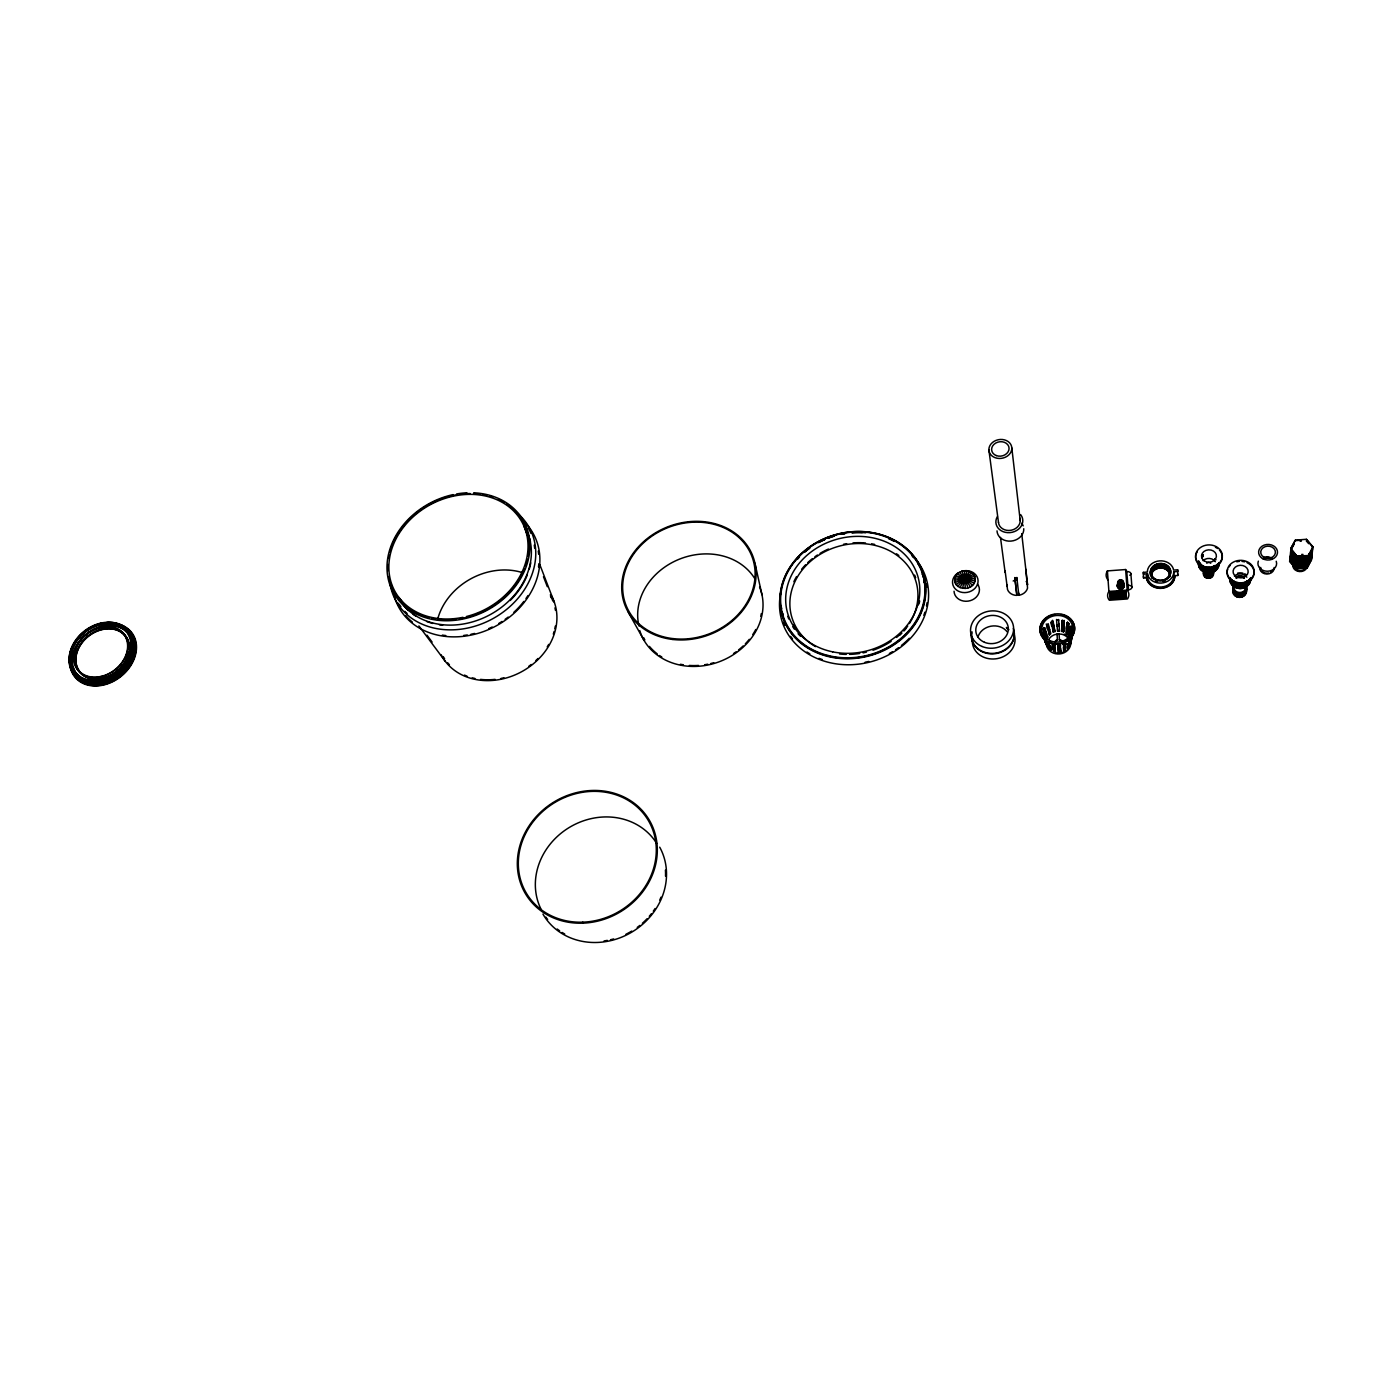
<?xml version="1.0" encoding="UTF-8"?>
<svg xmlns="http://www.w3.org/2000/svg" width="1382" height="1382" viewBox="0 0 1382 1382"><rect width="100%" height="100%" fill="white"/><g stroke="black" fill="none" stroke-linecap="round" stroke-linejoin="round"><path stroke-width="1.5" d="M1064.261 620.553L1063.915 626.115L1061.998 625.58L1062.015 620.846L1064.261 620.553L1063.587 631.902L1061.687 631.384L1062.015 625.856M1061.687 631.384L1062.015 627.428M1061.998 625.58L1062.343 620.034M1063.587 631.902L1063.933 626.392M1146.455 576.104L1147.457 576.035L1147.855 579.023A13.198 11.091 -2.8 0 0 1161.536 587.005A13.198 11.091 -2.8 0 0 1173.698 577.106L1173.733 575.793L1177.792 575.482L1177.654 569.799L1173.577 570.092L1173.318 568.797A13.25 11.125 -2.9 0 0 1159.602 560.885A13.25 11.125 -2.9 0 0 1147.423 570.731L1147.371 572.062L1143.329 572.355L1143.553 578.022L1147.596 577.728L1147.509 573.755L1143.467 574.066L1143.329 572.355M1177.654 569.799L1177.809 571.509L1173.733 571.803L1173.698 573.133A13.25 11.125 -2.9 0 1 1161.485 583.049A13.25 11.125 -2.9 0 1 1147.768 575.05L1147.509 573.755M1174.752 575.707L1174.7 577.21A14.217 11.954 -2.8 0 1 1161.606 587.851A14.217 11.954 -2.8 0 1 1146.887 579.265L1146.507 574.618M1063.812 648.072L1065.643 647.26L1065.522 650.196L1063.691 651.008L1063.38 647.294M1063.812 644.409L1065.66 643.615L1065.539 646.586L1063.708 647.381L1063.38 643.632M1065.539 646.586L1065.228 642.82M1066.956 627.964L1067.301 634.373L1065.902 633.163L1066.282 628.637L1067.388 628.205M1066.368 627.497L1067.44 622.263L1066.368 627.497L1068.476 628.05L1068.856 623.489L1067.871 622.505M1067.301 634.373L1068.372 629.19L1068.113 632.196M1067.785 628.706L1068.856 623.489M1071.896 637.275L1072.743 630.624L1071.724 630.71L1070.964 634.614L1071.085 636.359L1072.087 636.29L1072.743 630.624M1290.028 561.196L1290.114 560.176L1296.178 567.207L1301.136 566.845L1300.825 564.115L1301.049 567.864L1296.074 568.227L1290.028 561.196L1292.999 560.971M1290.166 559.658L1290.252 558.639L1296.316 565.687L1301.291 565.307L1301.188 566.326L1296.23 566.706L1290.166 559.658L1293.137 559.434M1290.304 558.121L1290.391 557.101L1296.454 564.15L1301.447 563.77L1301.343 564.806L1296.368 565.169L1290.304 558.121L1293.276 557.896M1290.443 556.583L1290.529 555.564L1296.61 562.612L1301.585 562.232L1301.498 563.269L1296.506 563.631L1290.443 556.583L1293.414 556.359M1071.706 637.206L1070.756 636.947L1071.43 635.271L1072.397 635.53L1071.015 640.747L1070.065 640.488L1071.724 630.71M1297.18 556.428L1291.082 549.362L1290.995 550.399L1297.093 557.464L1302.103 557.084L1302.189 556.065L1297.18 556.428L1290.771 548.429L1295.366 540.137L1306.405 539.291L1312.9 546.754L1311.518 559.917L1306.975 568.175L1296.005 568.987L1289.613 561.541L1290.978 548.499L1295.366 540.137M1296.61 562.612L1290.667 554.009L1296.748 561.075L1301.74 560.695L1301.637 561.731L1296.662 562.094M1296.748 561.075L1290.805 552.472L1296.886 559.537L1301.896 559.157L1301.792 560.194L1296.8 560.556M1296.886 559.537L1290.943 550.917L1297.042 557.982L1302.051 557.602L1301.948 558.639L1296.938 559.019M1043.393 632.68L1044.982 638.173L1043.393 632.68L1042.391 632.749L1043.98 638.242L1042.477 634.493L1043.496 634.424M1300.203 541.329L1300.307 540.276L1295.314 540.656M1301.257 541.243L1301.36 540.207M1301.049 567.864L1301.136 566.845M1307.838 559.727L1302.846 560.107L1302.95 559.071L1307.942 558.708L1312.261 550.848L1307.787 560.246L1302.794 560.626L1302.69 561.645L1307.631 561.783L1302.639 562.163L1302.535 563.182L1307.527 562.82L1311.829 554.977L1308.858 555.201M1306.405 539.291L1312.485 546.857L1312.313 550.33L1308.011 558.19L1303.001 558.57L1303.105 557.533L1308.115 557.153L1312.434 549.293M1312.485 548.775L1308.167 556.635L1303.157 557.015L1303.243 555.979L1308.27 555.599L1312.9 546.754M1306.975 568.175L1311.345 559.589L1312.105 552.403L1307.787 560.246M1307.061 567.415L1302.086 567.777L1302.189 566.758L1307.165 566.395L1311.501 558.069M1307.217 565.877L1302.241 566.257L1302.345 565.238L1307.32 564.858L1311.673 556.514M1307.372 564.357L1302.397 564.72L1302.483 563.701L1307.527 562.82M1308.27 555.599L1297.232 555.909M1005.18 572.459L1005.094 570.766L1007.53 589.561A10.382 8.845 -7.9 0 0 1015.165 595.279L1016.858 595.348L1014.803 577.59L1016.858 595.348M1007.167 586.452L1007.323 585.001M975.053 581.166C977.523 569.125 957.501 567.19 954.91 578.091C952.388 590.149 972.479 592.101 975.053 581.166A27.847 12.974 14.2 0 0 954.91 578.091M1069.288 644.047L1067.56 648.642L1069.288 644.047L1067.664 644.582M1068.148 644.668L1069.893 640.039L1069.409 643.252L1067.388 644.098M1067.198 647.761L1068.528 643.476M1068.666 635.979L1069.305 631.747L1069.53 637.534L1070.445 637.137L1068.666 635.979L1069.53 637.534M1069.461 630.676L1071.015 626.011L1071.24 631.85L1069.461 630.676L1070.791 627.445M1070.342 632.248L1070.1 626.409M1069.219 644.876L1070.152 645.135L1072.397 635.53M1070.152 645.135L1071.516 639.952L1070.566 639.693M1055.019 648.227L1053.101 647.692L1055.416 651.958L1053.499 651.406L1052.479 644.133M1054.069 645.515L1052.151 644.962L1052.894 647.882L1054.812 648.434L1054.397 644.686L1055.416 651.958M1045.984 634.01L1046.243 638.38L1045.293 635.668M1046.45 632.904L1047.85 636.998L1047.176 638.657L1045.518 632.645M1043.064 629.155L1044.688 627.756L1046.105 631.885L1045.414 633.543L1043.064 629.155L1045.414 633.543M1043.997 629.432L1044.688 627.756M1044.481 633.284L1045.155 631.609L1043.738 627.497M1307.631 561.783L1312.002 553.439L1309.013 553.664M1307.476 563.32L1311.777 555.495M1307.32 564.858L1311.622 557.032M1307.165 566.395L1311.449 558.57M1290.892 549.535L1294.347 543.264M1290.84 550.053L1294.312 543.782M1122.201 587.903L1119.558 588.093M1067.785 643.787L1069.409 643.252M1047.902 629.415L1049.37 628.154L1048.178 623.714L1046.71 624.975L1047.902 629.415L1046.26 624.025M1048.921 628.706L1049.404 634.925L1050.856 633.682L1049.664 629.259L1047.746 629.587M1047.159 628.845L1048.61 627.601L1047.815 624.629M1050.372 645.791L1048.092 645.411L1047.642 641.645L1049.111 645.066M1049.681 646.448L1049.249 642.699L1047.988 641.974M1050.648 646.551L1051.08 650.283L1050.648 646.551L1049.387 645.843M1051.08 650.283L1049.491 649.246L1049.059 645.498M1151.724 569.073A10.175 8.551 -2.8 0 1 1152.882 567.691L1157.857 564.979A10.175 8.551 -2.8 0 1 1168.585 567.812M1150.498 574.238A10.158 8.534 -2.8 0 1 1152.916 569.695L1156.043 567.605L1156.008 565.618M1068.251 640.574L1068.614 641.455M1049.664 629.259L1048.212 630.52L1049.404 634.925M1055.088 631.522L1052.808 631.488L1055.088 631.522L1053.792 626.063L1052.048 626.53L1051.201 621.848L1052.6 620.293M1052.048 626.53L1053.447 624.958L1052.877 621.848M1053.239 632.265L1052.393 627.618L1054.241 626.858M1043.548 637.966L1045.328 639.14L1043.548 637.966L1045.794 642.924L1046.658 641.956M1070.981 627.981L1071.896 627.583M1044.93 641.352L1045.829 640.954M1045.276 642.198L1046.174 641.801L1047.038 643.373L1045.276 642.198L1046.64 645.567L1048.402 646.724M1046.692 642.526L1045.794 642.924L1044.412 639.538M1065.107 645.809L1063.708 647.381M1157.874 565.981L1152.899 568.693A10.175 8.551 -2.8 0 0 1150.48 573.254M1014.906 579.714L1016.91 579.576L1016.807 577.434L1018.845 595.21L1020.538 594.899A10.382 8.845 -7.9 0 0 1027.552 588.076L1025.789 569.194M1056.988 625.148L1058.975 624.284L1056.988 625.148L1056.522 619.482L1058.612 620.38L1058.56 619.499L1059.027 625.165M1057.057 625.459L1059.078 625.476L1059.545 631.09L1057.524 631.073L1057.057 625.459L1057.109 626.322L1059.078 625.476M1055.053 642.008A4.042 3.472 -5.5 0 1 1057.403 640.229L1057.04 633.682L1059.096 634.027M1067.958 638.069A11.108 9.57 -5.5 0 0 1060.961 634.096L1055.243 634.493A11.108 9.57 -5.5 0 0 1048.783 639.4M1057.403 640.229L1057.403 639.745A4.042 3.49 -5.5 0 0 1055.019 641.542M1058.007 644.893L1058.767 652.183L1060.789 651.889L1060.046 644.582L1058.007 644.893L1058.716 648.486M1060.046 644.582L1058.059 645.774M1060.357 647.45L1058.318 647.761M1058.681 648.642L1060.426 648.158L1060.098 645.463M1060.478 649.039L1058.457 649.35M1060.426 648.158L1060.737 651.008L1059.027 651.319L1058.405 648.469M1060.219 652.909L1056.314 652.96M1290.615 552.627L1293.587 552.403M1107.88 579.818A28.141 13.785 -5 0 1 1107.414 570.904L1125.622 569.539L1126.745 571.457A5.183 2.539 -4.9 0 1 1129.802 575.327M1127.194 590.114A28.106 13.595 -4.4 0 1 1127.522 598.942L1109.349 600.254A28.296 13.63 -4.9 0 1 1108.9 591.444L1127.194 590.114L1125.622 569.539M1071.845 632.455L1072.864 632.386M1070.031 639.469L1071.223 640.263L1070.134 641.213M1062.603 644.15L1066.127 643.908M1062.015 620.846L1063.933 621.382M1062.343 624.768L1064.244 625.303M1061.687 626.685L1063.587 627.203M1062.015 630.555L1063.915 631.09M1045.155 631.609L1046.105 631.885M1070.739 638.812L1071.689 639.071M1044.827 634.303L1045.777 634.563M1069.893 641.369L1070.843 641.628M1046.917 636.722L1047.85 636.998M1069.893 643.2L1070.843 643.476M1053.222 647.052L1055.14 647.605M1052.756 648.521L1054.673 649.056M1066.766 622.937L1068.182 624.146M1067.059 626.823L1068.476 628.05M1066.282 628.637L1067.699 629.847M1048.558 643.373L1046.969 642.319M1049.975 647.225L1048.368 646.171L1049.491 649.246M1051.754 649.626L1050.182 648.573M1306.249 540.863L1308.702 543.679M418.919 625.942L445.332 661.391M398.897 597.439L404.01 604.297M427.003 635.184L432.1 642.06M1070.376 630.296L1071.24 631.85M1053.447 624.958L1053.879 625.735L1053.032 621.054M1065.522 650.196L1065.073 649.385L1063.691 651.008M628.344 612.278L644.012 640.35M1126.745 571.457L1127.885 585.346A28.055 13.647 -4.5 0 1 1128.248 589.077M1046.139 643.753L1047.504 647.122M1044.343 639.175L1045.829 642.889L1045.656 642.025M539.706 564.322L554.424 602.604M524.227 526.801L528.857 538.79M543.472 576.709L547.324 586.694M550.399 594.675L551.936 598.665A61.862 51.635 -28.5 0 1 552.835 601.049M754.935 563.148L761.948 594.657M1053.792 626.063L1054.639 630.728M1051.046 622.643L1051.616 625.752M988.89 449.945L998.495 522.517M1000.482 537.46L1005.008 571.612M1302.829 554.286L1303.157 557.015M1302.673 555.823L1303.001 558.57M1302.518 557.378L1302.846 560.107M1301.775 554.355L1302.103 557.084M1011.814 447.941A11.522 9.449 -9.8 0 1 995.04 457.667A11.522 9.449 -9.8 0 1 994.211 441.273A11.522 9.449 -9.8 0 1 1011.814 447.941L1020.244 520.772M1021.73 533.625L1027.603 584.932L1027.31 583.498A10.382 8.845 -7.9 0 0 1026.17 581.459M1233.815 590.926L1233.867 591.41A5.891 4.941 0.1 0 0 1240.172 595.417A5.891 4.941 0.1 0 0 1245.562 590.563A5.908 4.941 0 0 1 1239.637 594.467A5.908 4.941 0 0 1 1233.901 590.425M1072.829 624.457A16.359 14.045 -5.8 0 1 1062.309 642.492A4.042 3.472 -5.5 0 0 1059.493 640.091L1059.407 639.607A4.042 3.49 -5.5 0 1 1062.447 641.87M1060.806 645.912A4.042 3.49 -5.5 0 1 1059.839 646.327L1059.856 646.811M1177.654 573.789L1177.792 575.482M1147.457 576.035L1147.596 577.728M1143.415 576.329L1143.553 578.022M1130.873 573.651L1131.944 587.298A5.2 2.522 -4.8 0 1 1127.971 590.062M1107.414 570.904L1108.9 591.444M1059.545 631.09L1057.766 630.157L1057.524 631.073M1060.737 651.008L1060.789 651.889M1059.061 633.543L1059.458 640.091M1059.804 646.327L1060.167 652.442M1058.716 651.302L1058.767 652.183M1057.904 648.503L1058.146 652.58M1018.741 593.103L1018.845 595.21M1015.995 577.901L1016.098 579.991L1015.062 580.198A7.912 6.737 -7.9 0 0 1013.196 581.01M1152.882 567.691L1152.916 569.695M1154.316 566.534L1154.35 568.52M1157.857 564.979L1157.891 566.983A10.158 8.534 -2.8 0 1 1169.656 571.215M1173.733 571.803L1173.733 575.793M76.148 673.656A32.961 25.705 -37.7 0 1 72.901 666.763M72.365 664.189A32.961 25.705 -37.7 0 1 72.192 658.782M72.555 656.001A32.961 25.705 -37.7 0 1 92.698 629.829A32.961 25.705 -37.7 0 1 123.188 628.896M125.278 630.365A32.961 25.705 -37.7 0 1 127.144 632.075M118.42 624.198A34.792 27.139 -37.7 0 1 124.104 669.061A34.792 27.139 -37.7 0 1 73.782 673.76M72.348 671.497A34.792 27.139 -37.7 0 1 70.361 666.487M69.808 663.775A34.792 27.139 -37.7 0 1 69.618 658.074M74.438 643.476A34.792 27.139 -37.7 0 1 76.217 640.73M78.256 638.104A34.792 27.139 -37.7 0 1 80.502 635.616M85.58 631.142A34.792 27.139 -37.7 0 1 91.281 627.514M100.489 623.904A34.792 27.139 -37.7 0 1 103.615 623.247M112.788 622.954A34.792 27.139 -37.7 0 1 115.673 623.437M75.319 658.022A29.35 22.889 -37.7 0 1 116.779 629.518A29.35 22.889 -37.7 0 1 115.881 672.222A29.35 22.889 -37.7 0 1 75.267 660.475M106.742 622.418A35.258 27.485 -37.7 0 1 127.61 665.139A35.258 27.485 -37.7 0 1 72.071 671.963A35.258 27.485 -37.7 0 1 103.598 622.816M129.632 636.117A32.512 25.36 -37.7 0 1 130.737 638.363M84.043 679.564A32.512 25.36 -37.7 0 1 81.797 678.303M79.741 676.817A32.512 25.36 -37.7 0 1 83.628 636.48A32.512 25.36 -37.7 0 1 126.626 632.144M128.768 651.596A28.901 22.544 -37.7 0 1 87.757 677.37A28.901 22.544 -37.7 0 1 88.051 636.29A28.901 22.544 -37.7 0 1 128.82 644.409M130.098 632.731A34.775 27.122 -37.7 0 1 131.566 634.943M132.758 637.344A34.775 27.122 -37.7 0 1 134.244 642.613M134.52 648.313A34.775 27.122 -37.7 0 1 115.829 677.543A34.775 27.122 -37.7 0 1 82.816 681.412M76.252 676.644A34.775 27.122 -37.7 0 1 73.125 672.326M119.163 625.044A34.775 27.122 -37.7 0 1 121.754 626.081M124.173 627.376A34.775 27.122 -37.7 0 1 128.353 630.71M119.336 624.629A35.224 27.485 -37.7 0 1 122.704 672.533A35.224 27.485 -37.7 0 1 71.536 670.063M113.618 623.368A35.224 27.485 -37.7 0 1 116.537 623.852M114.637 623.455A36.105 28.176 -37.7 0 1 135.902 653.202A36.105 28.176 -37.7 0 1 102.061 685.351A36.105 28.176 -37.7 0 1 70.067 665.813M122.912 626.219A35.604 27.778 -37.7 0 1 122.393 674.744A35.604 27.778 -37.7 0 1 71.968 671.082M71.087 668.422A35.604 27.778 -37.7 0 1 70.517 665.658M128.958 651.82A28.901 22.544 -37.7 0 1 87.947 677.577A28.901 22.544 -37.7 0 1 88.241 636.515A28.901 22.544 -37.7 0 1 129.01 644.634M129.252 646.966A28.901 22.544 -37.7 0 1 129.234 649.367M547.652 919.445A66.612 59.737 -31.5 0 1 545.838 917.112M541.226 909.615A66.612 59.737 -31.5 0 1 570.835 826.557A66.612 59.737 -31.5 0 1 656.726 843.452M659.715 847.183A67.303 60.376 -31.6 0 1 630.693 932.764A67.303 60.376 -31.6 0 1 542.936 914.089M665.416 870.124A66.301 59.478 -31.6 0 1 665.519 876.153M660.993 897.194A66.301 59.478 -31.6 0 1 659.732 900.114M655.103 908.51A66.301 59.478 -31.6 0 1 653.289 911.187M651.354 913.778A66.301 59.478 -31.6 0 1 649.281 916.301M647.087 918.719A66.301 59.478 -31.6 0 1 642.371 923.28M639.849 925.404A66.301 59.478 -31.6 0 1 637.24 927.408M631.747 931.088A66.301 59.478 -31.6 0 1 625.942 934.249M613.66 938.931A66.301 59.478 -31.6 0 1 610.498 939.743M607.303 940.399A66.301 59.478 -31.6 0 1 604.107 940.917M564.702 933.99A66.301 59.478 -31.6 0 1 562.111 932.453M559.624 930.812A66.301 59.478 -31.6 0 1 557.222 929.032M462.953 617.322A72.348 59.098 -28.3 0 1 395.528 539.861A72.348 59.098 -28.3 0 1 515.002 512.411A72.348 59.098 -28.3 0 1 466.408 616.527M437.472 619.913A61.862 51.635 -28.5 0 1 521.653 572.39M473.75 492.804A74.3 60.704 -28.3 0 1 515.676 585.968A74.3 60.704 -28.3 0 1 395.77 596.471A74.3 60.704 -28.3 0 1 453.158 494.601M456.596 493.944A74.3 60.704 -28.3 0 1 466.943 492.804M506.503 503.929A73.332 59.91 -28.3 0 1 527.786 534.886M528.339 537.84A73.332 59.91 -28.3 0 1 528.062 556.255M527.423 559.382A73.332 59.91 -28.3 0 1 525.626 565.618M524.469 568.71A73.332 59.91 -28.3 0 1 459.515 618.825M455.991 619.326A73.332 59.91 -28.3 0 1 438.699 619.464M435.347 619.032A73.332 59.91 -28.3 0 1 432.065 618.428M428.852 617.685A73.332 59.91 -28.3 0 1 388.722 576.553M388.014 570.611A73.332 59.91 -28.3 0 1 387.979 564.53M388.618 558.397A73.332 59.91 -28.3 0 1 389.188 555.322M389.914 552.247A73.332 59.91 -28.3 0 1 456.613 494.739M460.016 494.22A73.332 59.91 -28.3 0 1 470.191 493.547M473.542 493.616A73.332 59.91 -28.3 0 1 480.141 494.203M483.355 494.721A73.332 59.91 -28.3 0 1 486.533 495.378M489.643 496.19A73.332 59.91 -28.3 0 1 492.666 497.123M498.487 499.438A73.332 59.91 -28.3 0 1 503.946 502.305M527.561 532.744A72.4 59.253 -28.3 0 1 491.318 614.005A72.4 59.253 -28.3 0 1 402.145 603.45M400.452 601.066A72.4 59.253 -28.3 0 1 398.897 598.596M514.933 511.219A76.062 62.294 -28.3 0 1 493.633 618.238A76.062 62.294 -28.3 0 1 389.776 581.684M525.799 523.433A76.649 62.898 -28.3 0 1 495.844 626.063A76.649 62.898 -28.3 0 1 393.818 594.329M538.254 551.124A75.682 62.104 -28.3 0 1 538.652 554.234M538.807 563.752A75.682 62.104 -28.3 0 1 538.514 566.983M527.976 595.556A75.682 62.104 -28.3 0 1 525.972 598.527M523.83 601.446A75.682 62.104 -28.3 0 1 513.897 612.261M508.179 617.08A75.682 62.104 -28.3 0 1 505.156 619.309M502.046 621.434A75.682 62.104 -28.3 0 1 498.833 623.42M492.182 627.013A75.682 62.104 -28.3 0 1 488.744 628.585M474.562 633.44A75.682 62.104 -28.3 0 1 470.934 634.269M467.306 634.943A75.682 62.104 -28.3 0 1 463.678 635.444M445.781 635.565A75.682 62.104 -28.3 0 1 442.326 635.098M412.423 622.142A75.682 62.104 -28.3 0 1 405.738 615.629M400.4 608.149A75.682 62.104 -28.3 0 1 397.619 602.725M529.721 538.911A72.313 59.184 -28.3 0 1 530.429 541.761M530.74 562.871A72.313 59.184 -28.3 0 1 529.289 569.038M527.198 575.171A72.313 59.184 -28.3 0 1 510.2 600.496M442.637 625.217A72.313 59.184 -28.3 0 1 439.338 624.785M432.911 623.455A72.313 59.184 -28.3 0 1 426.796 621.537M415.688 616.009A72.313 59.184 -28.3 0 1 413.166 614.299M408.519 610.516A72.313 59.184 -28.3 0 1 404.408 606.266M551.28 595.59A62.518 52.205 -28.5 0 1 521.308 671.894A62.518 52.205 -28.5 0 1 441.221 654.878M554.959 607.838A61.585 51.428 -28.5 0 1 555.443 610.36M555.322 626.098A61.585 51.428 -28.5 0 1 554.787 628.775M554.13 631.436A61.585 51.428 -28.5 0 1 553.318 634.079M548.706 644.409A61.585 51.428 -28.5 0 1 547.22 646.897M538.013 658.471A61.585 51.428 -28.5 0 1 535.853 660.561M531.224 664.483A61.585 51.428 -28.5 0 1 528.77 666.314M503.946 677.767A61.585 51.428 -28.5 0 1 501.01 678.441M495.102 679.374A61.585 51.428 -28.5 0 1 480.539 679.391M474.942 678.476A61.585 51.428 -28.5 0 1 472.229 677.819M466.978 676.126A61.585 51.428 -28.5 0 1 464.473 675.09M449.426 664.725A61.585 51.428 -28.5 0 1 447.699 662.824M444.624 658.799A61.585 51.428 -28.5 0 1 443.259 656.657M550.468 596.039A61.585 51.428 -28.5 0 1 551.625 598.268M528.321 527.976A75.077 61.482 -28.3 0 1 530.964 533.4M534.264 545.113A75.077 61.482 -28.3 0 1 534.661 548.188M407.103 613.504A75.077 61.482 -28.3 0 1 404.891 611.345M400.918 606.715A75.077 61.482 -28.3 0 1 399.139 604.245M391.918 587.696A75.077 61.482 -28.3 0 1 391.296 584.707M523.191 520.53A75.077 61.482 -28.3 0 1 525.056 522.914M1064.693 651.423A11.108 9.57 -5.5 0 1 1062.067 652.563M1055.261 645.48A4.042 3.472 -5.5 0 1 1054.812 644.668M1060.91 614.541A17.379 14.908 -5.8 0 1 1071.465 637.499A17.379 14.908 -5.8 0 1 1042.477 637.396A17.379 14.908 -5.8 0 1 1054.898 614.524M1070.756 642.682A12.127 10.434 -5.5 0 1 1057.696 653.98A12.127 10.434 -5.5 0 1 1046.83 641.611M1064.157 634.079A12.127 10.434 -5.5 0 1 1068.804 637.586M1046.312 639.918A16.359 14.045 -5.8 0 1 1043.548 637.188M1041.734 633.923A16.359 14.045 -5.8 0 1 1041.337 626.668M1013.87 630.468A21.525 18.553 -8.4 0 1 992.812 653.876A21.525 18.553 -8.4 0 1 972.03 631.833M1006.476 627.894A18.933 16.359 -8.3 0 1 1008.687 629.916M1014.077 634.131A21.421 18.502 -8.3 0 1 995.437 658.868A21.421 18.502 -8.3 0 1 972.548 638.605M977.869 637.361A16.204 13.993 -8.3 0 1 990.894 626.201A16.204 13.993 -8.3 0 1 1007.253 631.92M1006.407 627.411A18.933 16.359 -8.3 0 1 1008.618 629.449M1013.334 628.447A21.525 18.571 -8.4 0 1 994.591 653.271A21.525 18.571 -8.4 0 1 971.598 632.956M959.523 572.355A27.605 5.666 59.5 0 1 970.423 586.918M961.976 571.284A27.588 2.159 72.9 0 1 967.97 587.989M962.598 588.387A27.64 5.062 -80.6 0 1 967.314 570.887M965.292 588.49A27.588 1.503 86 0 1 964.636 570.783M955.86 575.879A27.761 11.263 30.3 0 1 974.103 583.377M960.075 587.696A27.726 8.24 -66.7 0 1 969.836 571.578M954.634 580.405A27.916 13.785 -2.6 0 1 975.312 578.851M957.432 573.927A27.657 8.776 45.3 0 1 972.513 585.346M955.066 582.668A27.934 13.699 -19.5 0 1 974.863 576.57M956.171 584.724A27.899 12.697 -36.1 0 1 973.757 574.532M957.881 586.434A27.813 10.849 -51.9 0 1 972.03 572.822M961.596 571.284A12.835 10.935 -10.1 0 1 977.955 582.565A12.835 10.935 -10.1 0 1 958.296 591.133A12.835 10.935 -10.1 0 1 958.555 572.597M977.506 584.033A12.749 10.883 -9.9 0 1 970.423 600.617A12.749 10.883 -9.9 0 1 954.046 591.237M1020.693 514.674A13.526 11.315 -8.9 0 1 1018.43 529.271A13.526 11.315 -8.9 0 1 1001.104 530.671A13.526 11.315 -8.9 0 1 997.407 516.557M1023.768 528.719A13.44 11.263 -8.8 0 1 1010.95 541.105A13.44 11.263 -8.8 0 1 997.009 530.861M1021.678 523.242A13.44 11.263 -8.8 0 1 1023.164 525.851M1019.709 518.06A10.918 9.138 -8.9 0 1 1011.192 530.239A10.918 9.138 -8.9 0 1 998.46 522.154M1122.806 582.634A2.557 2.159 -4 0 1 1122.979 584.793M1122.599 585.277A2.557 2.159 -4 0 1 1119.005 585.536A2.557 2.159 -4 0 1 1118.781 582.496M1119.869 581.857A2.557 2.159 -4 0 1 1120.526 581.736M1122.875 584.137A2.557 2.159 -4 0 1 1122.339 587.022A2.557 2.159 -4 0 1 1118.902 586.901A2.557 2.159 -4 0 1 1118.833 583.981M1119.938 583.342A2.557 2.159 -4 0 1 1120.595 583.221M1122.72 581.891A3.058 2.591 -4 0 1 1122.806 585.709A3.058 2.591 -4 0 1 1118.297 585.553A3.058 2.591 -4 0 1 1118.988 581.753M1122.823 584.5A2.574 2.177 -4 0 1 1122.46 587.471A2.574 2.177 -4 0 1 1118.954 587.436A2.574 2.177 -4 0 1 1118.85 584.465M1119.956 583.826A2.574 2.177 -4 0 1 1120.612 583.705M1122.961 586.123A2.539 2.159 -4 0 1 1122.599 588.887A2.539 2.159 -4 0 1 1119.334 589.112A2.539 2.159 -4 0 1 1118.556 586.434M1122.771 581.649A2.557 2.159 -4.1 0 1 1122.236 584.534A2.557 2.159 -4.1 0 1 1118.798 584.413A2.557 2.159 -4.1 0 1 1118.729 581.494M1119.23 581.114A2.557 2.159 -4.1 0 1 1122.339 581.235M1123.117 583.049A3.576 3.023 -4 0 1 1123.221 587.505A3.576 3.023 -4 0 1 1117.969 587.315A3.576 3.023 -4 0 1 1118.781 582.893M1123.134 583.55A3.576 3.023 -4 0 1 1123.238 588.006A3.576 3.023 -4 0 1 1117.986 587.816A3.576 3.023 -4 0 1 1118.798 583.394M1127.798 585.139A5.2 2.522 -4.8 0 1 1131.944 587.298M1122.875 585.761A2.574 2.177 -4 0 1 1121.234 589.25A2.574 2.177 -4 0 1 1118.401 586.452M1121.908 590.77A2.246 1.9 -4 0 1 1119.783 590.753M1122.46 590.788A2.557 2.177 -4 0 1 1119.213 590.753M1163.765 566.033A10.175 8.551 -2.8 0 1 1169.656 570.213M1170.208 575.741A10.175 8.551 -2.8 0 1 1169.397 577.296M1165.112 580.785A10.175 8.551 -2.8 0 1 1163.247 581.407M1157.321 581.356A10.175 8.551 -2.8 0 1 1155.507 580.699M1152.502 578.54A10.175 8.551 -2.8 0 1 1151.448 577.14M1150.74 575.586A10.175 8.551 -2.8 0 1 1150.411 573.927M1150.463 572.252A10.175 8.551 -2.8 0 1 1150.912 570.611M1169.656 569.211A10.175 8.551 -2.8 0 1 1170.364 570.766M1154.557 579.576A9.156 7.687 -2.8 0 1 1154.056 568.365A9.156 7.687 -2.8 0 1 1167.41 568.486A9.156 7.687 -2.8 0 1 1166.183 579.68M1164.663 580.509A9.156 7.687 -2.8 0 1 1162.97 581.079M1157.65 581.027A9.156 7.687 -2.8 0 1 1156.026 580.44M1151.448 575.344A9.156 7.687 -2.8 0 1 1161.726 567.035A9.156 7.687 -2.8 0 1 1169.258 576.985M1152.381 578.229A9.156 7.687 -2.8 0 1 1151.742 576.83M1150.532 575.482A10.158 8.534 -2.8 0 1 1158.876 568.037A10.158 8.534 -2.8 0 1 1169.656 572.459M1151.465 576.346A9.138 7.687 -2.8 0 1 1160.828 567.985A9.138 7.687 -2.8 0 1 1169.656 576.484M1174.769 575.344A14.217 11.954 -2.8 0 1 1160.224 588.387A14.217 11.954 -2.8 0 1 1146.507 575.119M1246.098 588.335A6.927 5.804 0.1 0 1 1241.606 596.074A4.612 3.852 0.1 0 1 1238.168 596.143M1245.614 586.642A5.908 4.941 0 0 1 1240.898 592.412A5.908 4.941 0 0 1 1234.005 588.456L1233.901 587.488A5.908 4.941 0 0 1 1234.385 585.605M1249.518 580.025A10.382 8.655 -0.2 0 1 1240.293 584.517A10.382 8.655 -0.2 0 1 1231.207 579.853A9.329 7.774 -0.2 0 0 1232.036 581.2M1236.596 578.108A4.647 3.887 -0.1 0 1 1243.783 578.177M1250.675 577.797A10.365 8.655 -0.2 0 1 1240.241 585.519A10.365 8.655 -0.2 0 1 1230.032 577.624M1246.218 582.686A9.329 7.791 -0.2 0 1 1244.681 583.532M1242.971 584.102A9.329 7.791 -0.2 0 1 1234.368 582.582M1249.242 579.455A9.329 7.791 -0.2 0 1 1246.184 583.187M1244.646 584.016A9.329 7.791 -0.2 0 1 1235.836 583.947M1234.333 583.083A9.329 7.791 -0.2 0 1 1231.397 579.283M1236.009 577.071A5.943 4.958 -0.1 0 1 1244.405 577.14M1241.606 596.074A6.927 5.804 0.1 0 1 1232.848 591.565M1233.297 588.214A6.927 5.804 0.1 0 0 1232.744 590.425L1232.813 592.533A6.927 5.787 0.1 0 0 1241.554 597.059A6.927 5.787 0.1 0 0 1246.028 589.319M1245.372 592.498A5.891 4.941 0.1 0 1 1239.55 596.419A5.891 4.941 0.1 0 1 1233.815 592.377M1247.549 581.114A9.329 7.791 -0.2 0 1 1241.209 583.878M1239.378 583.86A9.329 7.791 -0.2 0 1 1235.888 582.945M1234.385 582.081A9.329 7.791 -0.2 0 1 1233.107 580.993M1249.224 579.956A9.329 7.774 -0.2 0 1 1242.038 585.277A9.329 7.774 -0.2 0 1 1233.038 582.478M1250.641 578.298A10.365 8.655 -0.2 0 1 1240.224 586.02A10.365 8.655 -0.2 0 1 1230.015 578.125M1246.996 581.114A10.382 8.655 -0.2 0 1 1245.286 582.047M1243.385 582.668A10.382 8.655 -0.2 0 1 1237.356 582.617M1235.473 581.96A10.382 8.655 -0.2 0 1 1233.798 580.993M1231.172 580.354A10.365 8.655 -0.2 0 0 1240.259 585.018A10.365 8.655 -0.2 0 0 1249.483 580.526A9.311 7.774 -0.1 0 1 1247.359 584.621M1243.057 582.599A9.346 7.791 -0.2 0 1 1237.633 582.548M1249.553 579.524A10.382 8.655 -0.2 0 1 1240.31 584.033A10.382 8.655 -0.2 0 1 1231.224 579.352M1247.583 580.613A9.346 7.791 -0.2 0 1 1246.27 581.684M1244.733 582.53A9.346 7.791 -0.2 0 1 1235.923 582.444M1246.961 581.615A10.382 8.655 -0.2 0 1 1233.781 581.494M1234.454 576.087A7.497 6.254 -0.1 0 1 1246.84 577.21M1250.606 578.799A10.365 8.637 -0.2 0 1 1240.19 586.521A10.365 8.637 -0.2 0 1 1229.997 578.626M1249.19 580.44A9.329 7.774 -0.2 0 1 1248.482 581.857M1246.132 584.189A9.329 7.774 -0.2 0 1 1234.299 584.068M1232.018 581.701A9.329 7.774 -0.2 0 1 1231.345 580.285M1250.606 577.607A10.348 8.637 -0.2 0 1 1241.191 586.987A10.348 8.637 -0.2 0 1 1229.963 579.11M1249.155 580.941A9.311 7.774 -0.2 0 1 1246.098 584.69M1244.577 585.519A9.311 7.774 -0.2 0 1 1235.767 585.432M1234.264 584.569A9.311 7.774 -0.2 0 1 1231.327 580.785M1250.572 578.108A10.348 8.637 -0.2 0 1 1240.138 587.523A10.348 8.637 -0.2 0 1 1229.98 577.918M1249.138 581.442A9.311 7.774 -0.2 0 1 1244.543 586.02M1242.85 586.59A9.311 7.774 -0.2 0 1 1234.247 585.07M1231.984 582.703A9.311 7.774 -0.2 0 1 1231.293 581.286M1250.537 578.609A10.348 8.637 -0.1 0 1 1240.12 588.006A10.348 8.637 -0.1 0 1 1229.963 578.419M1246.046 585.674A9.311 7.774 -0.1 0 1 1235.733 586.434M1250.52 579.11A10.348 8.637 -0.1 0 1 1240.103 588.507A9.294 7.774 -0.1 0 1 1231.241 582.789M1229.928 578.92A10.348 8.637 -0.1 0 0 1240.103 588.507A9.294 7.774 -0.1 0 0 1249.052 582.945M1249.069 582.444A9.311 7.774 -0.1 0 1 1246.028 586.175M1244.491 587.022A9.311 7.774 -0.1 0 1 1235.698 586.935M1234.195 586.072A9.311 7.774 -0.1 0 1 1231.258 582.288M1247.065 562.716A13.526 11.263 -0.3 0 1 1252.852 577.348A13.526 11.263 -0.3 0 1 1235.681 583.118A13.526 11.263 -0.3 0 1 1227.7 569.211M1228.753 567.19A13.526 11.263 -0.3 0 1 1230.239 565.376M1236.804 561.8A13.526 11.263 -0.3 0 1 1239.395 561.386M1242.038 561.403A13.526 11.263 -0.3 0 1 1244.629 561.852M1246.149 587.367A6.927 5.804 0 0 1 1241.641 595.089A6.927 5.804 0 0 1 1232.899 590.58L1232.83 588.473A6.945 5.804 0 0 1 1233.383 586.244M1232.779 589.44A6.927 5.804 0 0 1 1233.349 587.229M1245.562 585.363A6.945 5.804 0 0 1 1242.349 593.932A6.945 5.804 0 0 1 1232.934 589.596M1245.32 593.483A5.891 4.923 0.1 0 1 1239.499 597.387A5.891 4.923 0.1 0 1 1233.781 593.362M1232.692 591.41A6.927 5.787 0.1 0 1 1233.245 589.198M1246.253 585.381A6.945 5.804 0 0 1 1241.744 593.137A6.945 5.804 0 0 1 1232.986 588.611L1232.865 587.488A6.945 5.804 0 0 1 1233.435 585.26M1245.545 589.561A5.908 4.941 0 0 1 1239.689 593.483A5.908 4.941 0 0 1 1233.953 589.44M1237.564 573.167A9.294 7.774 -0.1 0 1 1242.954 573.202M1244.629 573.806A9.294 7.774 -0.1 0 1 1246.149 574.653M1236.113 578.246A4.647 3.887 -0.1 0 1 1244.318 578.315M1218.959 563.77A10.244 8.551 -1.5 0 1 1207.592 571.371A10.244 8.551 -1.5 0 1 1198.609 561.938M1198.609 561.438A10.244 8.551 -1.5 0 0 1207.609 570.87A10.244 8.551 -1.5 0 0 1218.976 563.251A10.244 8.551 -1.4 0 1 1207.574 572.373A10.244 8.551 -1.4 0 1 1199.006 561.317M1218.993 562.75A10.261 8.551 -1.5 0 1 1208.628 570.42A10.261 8.551 -1.5 0 1 1198.574 562.612A10.244 8.551 -1.4 0 0 1208.576 571.923A10.244 8.551 -1.4 0 0 1218.976 562.595M1218.941 563.597A10.227 8.534 -1.4 0 1 1207.557 572.874A10.227 8.534 -1.4 0 1 1199.006 561.818M1217.559 564.893A9.225 7.687 -1.5 0 1 1216.834 566.292M1214.502 568.607A9.225 7.687 -1.5 0 1 1199.904 564.772M1201.753 557.672A9.225 7.687 -1.5 0 1 1203.066 556.618M1217.577 564.392A9.225 7.705 -1.5 0 1 1214.519 568.106M1212.999 568.935A9.225 7.705 -1.5 0 1 1204.292 568.866M1202.806 568.019A9.225 7.705 -1.5 0 1 1199.593 562.785M1201.77 557.171A9.225 7.705 -1.5 0 1 1203.066 556.117M1217.594 563.891A9.225 7.705 -1.5 0 1 1216.868 565.29M1214.536 567.605A9.225 7.705 -1.5 0 1 1202.806 567.518M1200.578 565.169A9.225 7.705 -1.5 0 1 1199.922 563.77M1201.787 556.67A9.225 7.705 -1.5 0 1 1203.083 555.616M1218.579 563.891A10.261 8.551 -1.5 0 1 1207.626 569.868A10.261 8.551 -1.5 0 1 1198.591 562.111M1217.801 564.944A10.261 8.551 -1.5 0 1 1206.641 569.229A10.261 8.551 -1.5 0 1 1198.591 561.61M1217.818 564.443A10.261 8.568 -1.5 0 1 1206.659 568.728A10.261 8.568 -1.5 0 1 1198.609 561.109M1217.836 563.942A10.279 8.568 -1.5 0 1 1216.678 565.324M1215.227 566.499A10.279 8.568 -1.5 0 1 1199.697 563.804M1215.866 565.532A9.242 7.705 -1.5 0 1 1214.571 566.585M1213.051 567.432A9.242 7.705 -1.5 0 1 1204.327 567.363M1202.841 566.499A9.242 7.705 -1.5 0 1 1200.595 564.167M1201.804 555.668A9.242 7.705 -1.5 0 1 1203.1 554.597M1215.866 566.033A9.242 7.705 -1.5 0 1 1206.849 568.641A9.242 7.705 -1.5 0 1 1199.939 563.269M1201.787 556.169A9.242 7.705 -1.5 0 1 1203.083 555.115M1217.507 566.413A9.208 7.687 -1.4 0 1 1216.799 567.795M1214.467 570.11A9.208 7.687 -1.4 0 1 1199.87 566.274M1217.49 566.914A9.208 7.687 -1.4 0 1 1214.45 570.611M1212.93 571.44A9.208 7.687 -1.4 0 1 1204.223 571.371M1201.494 569.436A9.208 7.687 -1.4 0 1 1199.541 565.29M1214.674 558.708A9.208 7.687 -1.4 0 1 1215.935 559.779M1217.542 565.411A9.225 7.687 -1.4 0 1 1215.797 568.037M1212.964 569.937A9.225 7.687 -1.4 0 1 1202.789 569.021M1200.561 566.672A9.225 7.687 -1.4 0 1 1199.887 565.273M1217.525 565.912A9.225 7.687 -1.4 0 1 1214.484 569.609M1212.947 570.438A9.225 7.687 -1.4 0 1 1204.258 570.369M1202.772 569.522A9.225 7.687 -1.4 0 1 1199.559 564.288M1219.408 550.036A13.388 11.142 -1.6 0 1 1218.544 564.754A13.388 11.142 -1.6 0 1 1200.958 566.084A13.388 11.142 -1.6 0 1 1197.261 551.729M1215.417 547.272A13.388 11.142 -1.6 0 1 1217.577 548.499M1212.221 571.595A4.077 3.403 -1.3 0 1 1204.707 571.198M1206.78 563.234A2.557 2.142 -1.4 0 1 1210.718 563.269M1204.62 571.336A5.079 4.25 -1.2 0 0 1204.949 577.14A5.079 4.25 -1.2 0 0 1211.876 577.192A5.079 4.25 -1.2 0 0 1212.446 571.405A4.077 3.403 -1.3 0 1 1204.499 571.388M1213.016 571.112A5.079 4.25 -1.3 0 1 1208.904 577.313A5.079 4.25 -1.3 0 1 1203.67 571.803M1213.586 571.716A5.079 4.25 -1.3 0 1 1208.438 576.346A5.079 4.25 -1.3 0 1 1203.48 571.63M1212.394 573.098A4.06 3.403 -1.3 0 1 1204.62 573.046M1212.515 574.428A4.06 3.403 -1.2 0 1 1204.862 575.638M1213.431 571.371A5.096 4.25 -1.3 0 1 1203.687 571.302M1212.48 575.413A4.06 3.386 -1.2 0 1 1204.413 575.344M1210.891 574.463A2.539 2.125 -1.2 0 1 1210.857 575.689M1209.613 576.933A2.539 2.125 -1.2 0 1 1207.212 576.916M1213.603 571.543A5.079 4.25 -1.3 0 1 1203.48 571.474M1212.36 574.1A4.06 3.403 -1.3 0 1 1204.586 574.031M1215.262 565.497A10.279 8.568 -1.5 0 1 1213.569 566.43M1209.699 567.363A10.279 8.568 -1.5 0 1 1207.678 567.363M1202.202 565.411A10.279 8.568 -1.5 0 1 1199.714 562.802M1203.083 560.643A7.411 6.184 -1.4 0 1 1215.331 561.731M1215.244 565.998A10.279 8.568 -1.5 0 1 1213.551 566.931M1211.668 567.553A10.279 8.568 -1.5 0 1 1205.691 567.518M1203.843 566.862A10.279 8.568 -1.5 0 1 1199.714 563.303M1214.588 566.084A9.242 7.705 -1.5 0 1 1213.051 566.914M1211.375 567.484A9.242 7.705 -1.5 0 1 1206.002 567.449M1204.327 566.862A9.242 7.705 -1.5 0 1 1202.841 565.998M1214.605 565.583A9.242 7.705 -1.5 0 1 1213.068 566.413M1217.473 567.415A9.208 7.687 -1.4 0 1 1204.223 571.872M1202.737 571.008A9.208 7.687 -1.4 0 1 1199.541 565.791M1274.169 567.484A7.256 6.029 0.4 0 1 1266.897 574.048A7.256 6.029 0.4 0 1 1259.728 567.363M1271.734 571.336A6.219 5.165 0.4 0 1 1270.853 572.044M1268.711 572.977A6.219 5.165 0.4 0 1 1265.083 572.943M1263.96 572.545A6.219 5.165 0.4 0 1 1262.094 571.25M1260.971 569.47A6.219 5.165 0.4 0 1 1260.747 567.466M1263.908 557.62A7.29 6.046 0.3 0 1 1271.958 558.328M1263.373 558.933A6.254 5.183 0.3 0 1 1271.285 558.984M1265.186 557.672A7.29 6.046 0.3 0 1 1271.906 558.829M1276.242 561.265A9.363 7.774 0.3 0 1 1267.208 571.25A9.363 7.774 0.3 0 1 1258.328 561.144M1306.094 567.104A6.271 5.183 1.3 0 1 1305.61 568.037M1304.936 568.883A6.271 5.183 1.3 0 1 1304.072 569.591M1303.036 570.144A6.271 5.183 1.3 0 1 1300.704 570.714M1299.477 570.714A6.271 5.183 1.3 0 1 1297.128 570.11M1294.088 567.017A6.271 5.183 1.3 0 1 1293.863 566.015M1307.372 566.205A7.307 6.046 1.3 0 1 1299.374 571.561A7.307 6.046 1.3 0 1 1292.826 564.91M638.985 625.994A63.14 53.725 -21.1 0 1 678.752 559.434A63.14 53.725 -21.1 0 1 754.624 578.35M759.564 587.005A63.797 54.33 -21 0 1 718.588 661.995A63.797 54.33 -21 0 1 639.762 630.589M761.309 613.608A62.846 53.518 -21 0 1 760.756 616.303M755.764 629.518A62.846 53.518 -21 0 1 752.793 634.528M749.303 639.313A62.846 53.518 -21 0 1 745.33 643.822M743.17 645.947A62.846 53.518 -21 0 1 738.541 649.955M736.088 651.82A62.846 53.518 -21 0 1 733.531 653.565M713.751 662.704A62.846 53.518 -21 0 1 710.745 663.515M707.705 664.189A62.846 53.518 -21 0 1 704.647 664.742M698.497 665.433A62.846 53.518 -21 0 1 689.359 665.45M683.382 664.794A62.846 53.518 -21 0 1 680.462 664.258M661.788 657.003A62.846 53.518 -21 0 1 659.456 655.5M657.227 653.876A62.846 53.518 -21 0 1 649.419 646.413M644.841 639.901A62.846 53.518 -21 0 1 643.597 637.586M918.443 602.258A65.593 56.109 -14.6 0 1 917.959 605.057M801.439 636.394A65.593 56.109 -14.6 0 1 799.608 634.217M794.944 627.255A65.593 56.109 -14.6 0 1 793.665 624.785M793.873 581.701A65.593 56.109 -14.6 0 1 796.568 576.57M801.629 569.28A65.593 56.109 -14.6 0 1 805.602 564.772M807.762 562.629A65.593 56.109 -14.6 0 1 812.409 558.639M814.879 556.773A65.593 56.109 -14.6 0 1 817.453 555.011M820.096 553.353A65.593 56.109 -14.6 0 1 828.474 549.051M843.556 544.266A65.593 56.109 -14.6 0 1 846.665 543.679M852.953 542.919A65.593 56.109 -14.6 0 1 865.495 542.971M871.645 543.8A65.593 56.109 -14.6 0 1 874.651 544.422M896.503 553.819A65.593 56.109 -14.6 0 1 898.853 555.529M914.608 575.085A65.593 56.109 -14.6 0 1 915.696 577.624M919.669 601.032A68.444 58.476 -14.7 0 1 918.995 603.934M905.953 628.378A68.444 58.476 -14.7 0 1 903.793 630.779M899.077 635.305A68.444 58.476 -14.7 0 1 896.538 637.43M891.165 641.352A68.444 58.476 -14.7 0 1 872.958 650.231M866.41 652.131A68.444 58.476 -14.7 0 1 863.076 652.874M859.725 653.461A68.444 58.476 -14.7 0 1 849.602 654.377M846.233 654.394A68.444 58.476 -14.7 0 1 839.565 653.98M800.126 635.91A68.444 58.476 -14.7 0 1 798.088 633.733M794.408 629.138A68.444 58.476 -14.7 0 1 792.802 626.72M788.811 619.015A68.444 58.476 -14.7 0 1 787.792 616.337M926.527 583.843A74.213 63.486 -14.6 0 1 927.046 586.935M927.046 602.725A74.213 63.486 -14.6 0 1 926.493 605.903M924.886 612.209A74.213 63.486 -14.6 0 1 923.815 615.318M909.304 638.242A74.213 63.486 -14.6 0 1 901.444 645.463M898.576 647.657A74.213 63.486 -14.6 0 1 895.605 649.73M892.53 651.665A74.213 63.486 -14.6 0 1 889.352 653.479M868.725 661.425A74.213 63.486 -14.6 0 1 865.115 662.237M822.273 659.542A74.213 63.486 -14.6 0 1 819.025 658.316M809.817 653.807A74.213 63.486 -14.6 0 1 806.967 652.028M792.508 638.899A74.213 63.486 -14.6 0 1 790.608 636.359M784.544 625.355A74.213 63.486 -14.6 0 1 783.439 622.453M918.011 563.77A74.213 63.486 -14.6 0 1 919.721 566.413M912.776 555.806A75.198 64.332 -14.6 0 1 874.616 660.682A75.198 64.332 -14.6 0 1 779.897 597.87M780.364 594.709A75.198 64.332 -14.6 0 1 781.003 591.548M815.518 646.603A64.591 55.263 -14.6 0 1 801.145 571.353A64.591 55.263 -14.6 0 1 888.073 550.001A64.591 55.263 -14.6 0 1 909.391 623.558M907.732 626.029A64.591 55.263 -14.6 0 1 904.018 630.779M901.962 633.042A64.591 55.263 -14.6 0 1 899.803 635.219M782.834 614.817A72.728 62.138 -14.7 0 1 782.091 611.863M781.106 605.869A72.728 62.138 -14.7 0 0 781.521 608.892A72.676 62.086 -14.7 0 1 781.175 605.852M827.973 538.22A72.728 62.138 -14.7 0 1 834.607 535.957A72.676 62.086 -14.7 0 0 827.991 538.254M865.702 532.796A72.728 62.138 -14.7 0 0 851.813 532.744A72.676 62.086 -14.7 0 1 862.247 532.606M894.534 541.364A72.728 62.138 -14.7 0 0 888.609 538.479A72.676 62.086 -14.7 0 1 894.482 541.399M911.844 555.27A72.728 62.138 -14.7 0 1 913.813 557.689A72.676 62.086 -14.7 0 0 911.792 555.305M922.399 573.945A72.728 62.138 -14.7 0 1 923.262 576.881M782.903 614.8A72.676 62.086 -14.7 0 1 782.16 611.846M922.33 573.945A72.676 62.086 -14.7 0 1 923.193 576.881M1122.132 581.77C1119.126 586.469 1118.47 577.572 1122.132 581.77M1126.209 590.684L1109.953 592.36L1126.209 590.684M1126.244 591.669L1110.005 593.344L1126.244 591.669M1126.278 592.653L1110.057 594.329L1126.278 592.653M1126.33 593.638L1110.109 595.314L1126.33 593.638M1126.365 594.623L1110.161 596.281L1126.365 594.623M1126.399 595.59L1110.212 597.266L1126.399 595.59M1126.434 596.575L1110.264 598.233L1126.434 596.575M1126.468 597.56L1110.316 599.218L1126.468 597.56M101.404 680.065A33.013 25.74 -37.7 0 0 127.334 632.265A33.013 25.74 -37.7 0 0 74.524 644.513A33.013 25.74 -37.7 0 0 101.404 680.065M101.232 681.015A34.377 26.794 -37.7 0 0 128.232 631.246A34.377 26.794 -37.7 0 0 73.229 644.012A34.377 26.794 -37.7 0 0 101.232 681.015M101.145 676.783A29.402 22.907 -37.7 0 0 124.276 634.234A29.402 22.907 -37.7 0 0 77.237 645.1A29.402 22.907 -37.7 0 0 101.145 676.783M101.197 679.478A32.563 25.377 -37.7 0 0 126.781 632.334A32.563 25.377 -37.7 0 0 74.697 644.409A32.563 25.377 -37.7 0 0 101.197 679.478M101.128 676.385A28.936 22.561 -37.7 0 0 123.914 634.493A28.936 22.561 -37.7 0 0 77.599 645.204A28.936 22.561 -37.7 0 0 101.128 676.385M101.422 680.981A34.084 26.569 -37.7 0 0 128.18 631.626A34.084 26.569 -37.7 0 0 73.643 644.288A34.084 26.569 -37.7 0 0 101.422 680.981M582.807 922.174A71 63.261 -31.3 0 0 649.177 821.979A71 63.261 -31.3 0 0 529.928 826.194A71 63.261 -31.3 0 0 582.807 922.174M582.772 923.159A72.019 64.159 -31.3 0 0 650.076 821.495A72.019 64.159 -31.3 0 0 529.116 825.797A72.019 64.159 -31.3 0 0 582.772 923.159M1050.251 640.799A15.478 13.284 -5.8 0 0 1072.691 627.635A15.478 13.284 -5.8 0 0 1048.817 617.823A15.478 13.284 -5.8 0 0 1050.251 640.799M1049.404 642.302A17.379 14.926 -5.8 0 0 1074.591 627.497A17.379 14.926 -5.8 0 0 1047.781 616.493A17.379 14.926 -5.8 0 0 1049.404 642.302M984.485 642.302A16.342 14.079 -8.5 0 0 1008.324 628.326A16.342 14.079 -8.5 0 0 983.345 617.927A16.342 14.079 -8.5 0 0 984.485 642.302M982.084 646.482A21.611 18.622 -8.5 0 0 1013.611 627.964A21.611 18.622 -8.5 0 0 980.529 614.23A21.611 18.622 -8.5 0 0 982.084 646.482M996.284 455.576A8.776 7.204 -9.8 0 0 1009.067 448.183A8.776 7.204 -9.8 0 0 995.679 443.086A8.776 7.204 -9.8 0 0 996.284 455.576M1118.919 583.55A2.557 2.159 -4.1 0 0 1123.117 582.271A2.557 2.159 -4.1 0 0 1119.783 579.853A2.557 2.159 -4.1 0 0 1118.919 583.55M1118.625 584.88A3.075 2.591 -4.1 0 0 1123.652 583.342A3.075 2.591 -4.1 0 0 1119.662 580.457A3.075 2.591 -4.1 0 0 1118.625 584.88M1155.024 578.92A9.156 7.705 -2.8 0 0 1169.638 573.513A9.156 7.705 -2.8 0 0 1156.976 565.653A9.156 7.705 -2.8 0 0 1155.024 578.92M1154.419 579.11A10.192 8.551 -2.9 0 0 1170.658 573.098A10.192 8.551 -2.9 0 0 1156.579 564.374A10.192 8.551 -2.9 0 0 1154.419 579.11M1154.402 578.868A10.192 8.551 -2.9 0 0 1170.658 572.856A10.192 8.551 -2.9 0 0 1156.579 564.132A10.192 8.551 -2.9 0 0 1154.402 578.868M1236.164 576.657A7.549 6.288 -0.3 0 0 1248.136 572.252A7.549 6.288 -0.3 0 0 1237.581 565.825A7.549 6.288 -0.3 0 0 1236.164 576.657M1232.658 580.716A13.526 11.281 -0.3 0 0 1254.096 572.787A13.526 11.281 -0.3 0 0 1235.163 561.299A13.526 11.281 -0.3 0 0 1232.658 580.716M1204.499 561.075A7.463 6.219 -1.6 0 0 1216.367 556.687A7.463 6.219 -1.6 0 0 1205.985 550.364A7.463 6.219 -1.6 0 0 1204.499 561.075M1200.993 565.1A13.388 11.16 -1.6 0 0 1222.258 557.205A13.388 11.16 -1.6 0 0 1203.618 545.873A13.388 11.16 -1.6 0 0 1200.993 565.1M1262.526 558.553A9.449 7.808 0.1 0 0 1277.469 553.025A9.449 7.808 0.1 0 0 1264.202 545.095A9.449 7.808 0.1 0 0 1262.526 558.553M1263.753 557.136A7.342 6.081 0.1 0 0 1275.379 552.852A7.342 6.081 0.1 0 0 1265.066 546.667A7.342 6.081 0.1 0 0 1263.753 557.136M673.12 638.622A67.511 56.99 -21.2 0 0 752.482 557.982A67.511 56.99 -21.2 0 0 641.041 545.251A67.511 56.99 -21.2 0 0 673.12 638.622M672.93 639.486A68.478 57.802 -21.2 0 0 753.397 557.672A68.478 57.802 -21.2 0 0 640.367 544.767A68.478 57.802 -21.2 0 0 672.93 639.486M827.714 656.398A73.626 62.916 -14.7 0 0 924.783 579.421A73.626 62.916 -14.7 0 0 806.086 549.552A73.626 62.916 -14.7 0 0 827.714 656.398M827.783 655.949A73.298 62.622 -14.7 0 0 924.42 579.317A73.298 62.622 -14.7 0 0 806.259 549.587A73.298 62.622 -14.7 0 0 827.783 655.949M827.922 655.465A72.831 62.225 -14.7 0 0 923.919 579.352A72.831 62.225 -14.7 0 0 806.552 549.794A72.831 62.225 -14.7 0 0 827.922 655.465M832.69 651.855A67.683 57.819 -14.7 0 0 918.218 577.711A67.683 57.819 -14.7 0 0 807.347 554.977A67.683 57.819 -14.7 0 0 832.69 651.855M924.472 582.893A72.728 62.138 -14.7 0 0 923.953 579.87A72.676 62.086 -14.7 0 1 924.42 582.893M799.401 556.946A72.728 62.138 -14.7 0 0 797.138 559.399A72.676 62.086 -14.7 0 1 799.452 556.963M809.679 548.101A72.728 62.138 -14.7 0 0 804.324 552.316A72.676 62.086 -14.7 0 1 809.714 548.118M824.726 539.55A72.728 62.138 -14.7 0 0 818.472 542.608A72.676 62.086 -14.7 0 1 824.76 539.585M844.868 533.607A72.728 62.138 -14.7 0 0 841.413 534.247A72.676 62.086 -14.7 0 1 844.868 533.642"/></g></svg>
